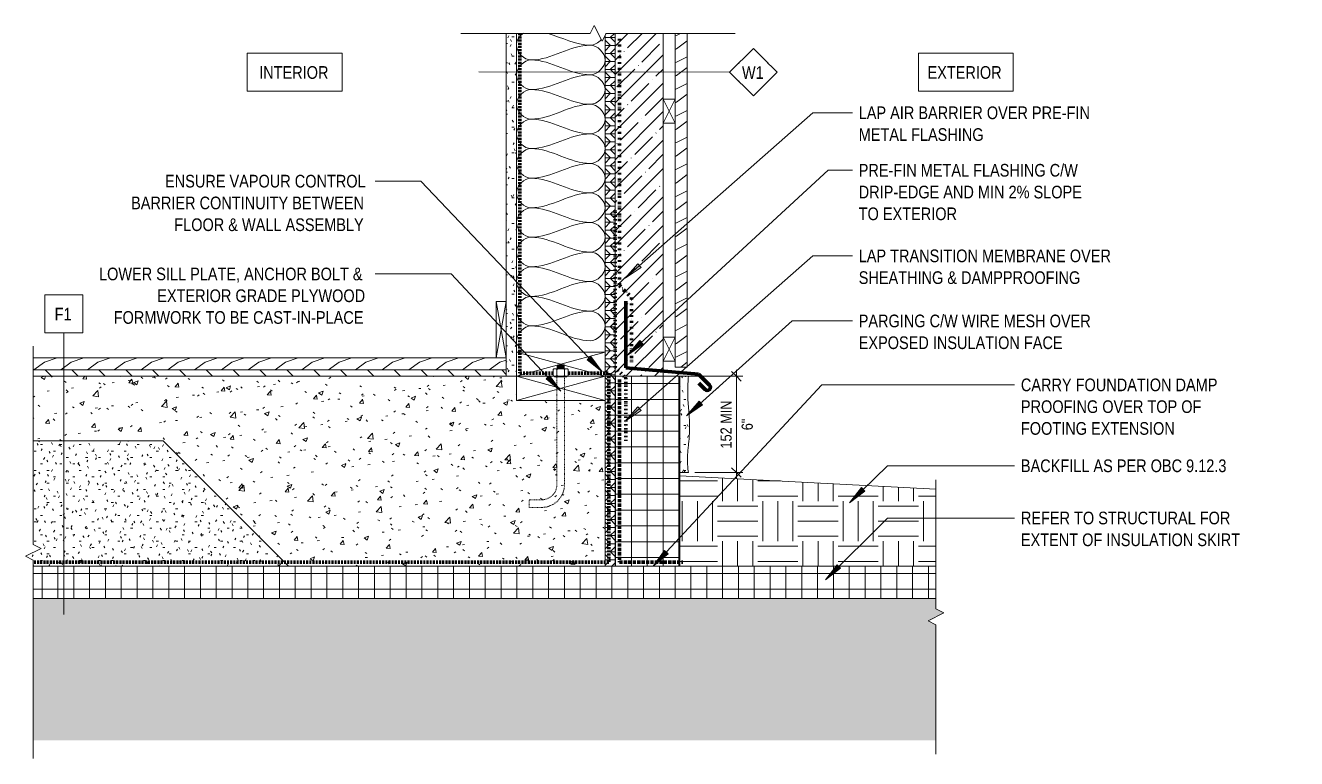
# Model space of a CAD drawing. Header units: millimetres. Extents: x 1380 to 25258, y -161 to 9352.
# Drawn here: x 15122 to 17130, y -161 to 997 of the extents above; entities that cross this region are included whole.
import ezdxf

# ---------------------------------------------------------------- set-up
doc = ezdxf.new("R2010")
doc.units = ezdxf.units.MM
for name, pattern in [('CMHC_Dash - Small', [2, 1, -1]), ('CMHC_Membrane001', [9, 3, -2, 0, -2, 0, -2]), ('CMHC_Membrane002', [7, 5, -2]), ('CMHC_Membrane004', [6, 2, -2, 0, -2]), ('CMHC_Membrane006', [5, 3, -2])]:
    doc.linetypes.add(name, pattern=pattern)
for name, color, linetype, lineweight in [('A-ANNO-DIMS', 7, 'Continuous', 9), ('A-ANNO-DIMS-10', 7, 'Continuous', 9), ('A-ANNO-NOTE', 7, 'Continuous', 9), ('A-DETL-GENF', 7, 'Continuous', 18), ('A-DETL-GENF-HDLN', 7, 'CMHC_Dash - Small', 18), ('G-ANNO-TEXT', 7, 'Continuous', 9)]:
    doc.layers.add(name, color=color, linetype=linetype, lineweight=lineweight)
doc.layers.add('A-DETL', color=9, linetype='Continuous', lineweight=18, true_color=0x808080)
doc.styles.add('Arial Narrow_1', font='ARIALN.TTF', dxfattribs={"height": 2})
doc.styles.add('Arial Narrow_2', font='ARIALN.TTF', dxfattribs={"height": 20})
doc.styles.add('Arial Narrow_3', font='ARIALN.TTF', dxfattribs={"height": 17.5})
doc.dimstyles.new('CMHC_Standard__Red_', dxfattribs={"dimscale": 304.8, "dimtxt": 17.910042, "dimasz": 0.049213, "dimexe": 0.032808, "dimexo": 0.032808, "dimgap": 0.008202, "dimtad": 1, "dimdec": 0, "dimzin": 0, "dimdsep": 46, "dimtxsty": 'Arial Narrow_3', "dimblk1": 'OBLIQUE', "dimblk2": 'OBLIQUE', "dimsah": 1, "dimcen": 0.09, "dimdle": 0.032808, "dimazin": 0, "dimtfac": 1, "dimtdec": 4, "dimtix": 1, "dimtmove": 0, "dimatfit": 3, "dimfxl": 1, "dimtvp": 1, "dimtfill": 1, "dimtolj": 1, "dimtzin": 0, "dimarcsym": 2})
pattern_1 = [(0, (13357.514, 0), (40.64, 10.16), [3.353, -27.127, 3.353, -27.127, -162.56]), (0, (13357.514, 0), (40.64, 10.16), [-60.96, 3.353, -57.607, 3.353, -27.127, -71.12]), (0, (13357.514, 0), (40.64, 10.16), [-152.4, 3.353, -16.967, 3.353, -47.447]), (120, (13372.754, 5.08), (-29.118818, 30.115272), [3.353, -27.127, 3.353, -27.127, -162.56]), (120, (13372.754, 5.08), (-29.118818, 30.115272), [-60.96, 3.353, -57.607, 3.353, -27.127, -71.12]), (120, (13372.754, 5.08), (-29.118818, 30.115272), [-152.4, 3.353, -16.967, 3.353, -47.447]), (240, (13377.834, 25.4), (-11.521182, -40.275272), [3.353, -27.127, 3.353, -27.127, -162.56]), (240, (13377.834, 25.4), (-11.521182, -40.275272), [-60.96, 3.353, -57.607, 3.353, -27.127, -71.12]), (240, (13377.834, 25.4), (-11.521182, -40.275272), [-152.4, 3.353, -16.967, 3.353, -47.447])]
pattern_2 = [(216.87, (13374.441, 42.316), (126.94885, 84.633227), [21.158, -190.424]), (206.565, (13399.83, 29.621), (-42.31628, -42.31576), [47.311, -47.311]), (198.435, (13399.83, 8.463), (-84.632315, -42.316727), [26.763, -107.053])]

# ---------------------------------------------------------------- blocks, each defined once
blk = doc.blocks.new('CMHC-07_Insulation_ Rigid-Section - 102mm-9196673-SECTION - TYP BASE')
at = {"layer": 'A-DETL-GENF', "true_color": 0x808080}
h = blk.add_hatch(dxfattribs=at)
h.set_pattern_fill('FP_62', color=8, style=0, pattern_type=2)
h.set_pattern_definition([(90, (443.2, -2695.906), (-25, 2e-15), []), (180, (443.2, -2695.906), (-3e-15, -25), [])])
h.paths.add_polyline_path([(300, 76), (300, 102), (0, 102), (0, 0), (300, 0), (300, 7.7)])
at = {"layer": 'A-DETL-GENF'}
for p, q in [((0, 102), (0, 76)), ((300, 102), (152, 102))]:
    blk.add_line(p, q, dxfattribs=at)
blk = doc.blocks.new('CMHC-06_Wood Stud-Section - 38x140mm-4200795-SECTION - TYP BASE')
at = {"layer": 'A-DETL-GENF'}
for p, q in [((0, 140), (0, 0)), ((38, 0), (0, 140)), ((38, 140), (20.3, 74.8)), ((20, 73.7), (0, 0))]:
    blk.add_line(p, q, dxfattribs=at)
blk = doc.blocks.new('CMHC-06_Plywood-Section - 16mm-8843541-SECTION - TYP BASE')
at = {"layer": 'A-DETL-GENF', "true_color": 0x808080}
h = blk.add_hatch(dxfattribs=at)
h.set_pattern_fill('FP_63', color=8, style=0, pattern_type=2)
h.set_pattern_definition([(270, (-443.199, 2679.906), (12.695, 8e-16), []), (225, (-443.199, 2679.906), (9e-16, -12.695395), [17.953, -17.953]), (315, (-443.199, 2679.906), (0, -12.695395), [17.953, -17.953])])
h.paths.add_polyline_path([(0, 0), (0, -16), (541.8, -16), (541.8, -1.6), (538.6, 0), (137, 0)])
at = {"layer": 'A-DETL-GENF'}
blk.add_line((538.6, 0), (0, 0), dxfattribs=at)
blk = doc.blocks.new('CMHC-07_Insulation_ Semi-Rigid-Section - 76mm-8843540-SECTION - TYP BASE')
at = {"layer": 'A-DETL-GENF', "true_color": 0x808080}
h = blk.add_hatch(dxfattribs=at)
h.set_pattern_fill('FP_64', color=8, style=0, pattern_type=2)
h.set_pattern_definition([(135, (1036.215, -2695.906), (-22.45064, -22.45064), []), (135, (1036.215, -2673.455), (-22.45064, -22.45064), [39.688, -7.938, 0.33528, -7.602])])
h.paths.add_polyline_path([(593, 7.7), (593, 76), (51.2, 76), (51.2, 0), (593, 0)])
at = {"layer": 'A-DETL-GENF'}
for p, q in [((155, 76), (51.2, 76)), ((531.3, 76), (193, 76)), ((593, 76), (569.3, 76)), ((593, 0), (593, 76)), ((51.2, 0), (593, 0))]:
    blk.add_line(p, q, dxfattribs=at)
blk = doc.blocks.new('CMHC-09_Gypsum Wallboard-Section - 16mm-8843542-SECTION - TYP BASE')
at = {"layer": 'A-DETL-GENF', "true_color": 0x808080}
h = blk.add_hatch(dxfattribs=at)
h.set_pattern_fill('FP_65', color=8, style=0, pattern_type=2)
h.set_pattern_definition([(270, (-443.199, 2539.906), (10.16, -40.64), [3.353, -27.127, 3.353, -27.127, -162.56]), (270, (-443.199, 2539.906), (10.16, -40.64), [-60.96, 3.353, -57.607, 3.353, -27.127, -71.12]), (270, (-443.199, 2539.906), (10.16, -40.64), [-152.4, 3.353, -16.967, 3.353, -47.447]), (30, (-438.119, 2524.666), (30.115272, 29.11882), [3.353, -27.127, 3.353, -27.127, -162.56]), (30, (-438.119, 2524.666), (30.115272, 29.11882), [-60.96, 3.353, -57.607, 3.353, -27.127, -71.12]), (30, (-438.119, 2524.666), (30.115272, 29.11882), [-152.4, 3.353, -16.967, 3.353, -47.447]), (150, (-417.799, 2519.586), (-40.275272, 11.52118), [3.353, -27.127, 3.353, -27.127, -162.56]), (150, (-417.799, 2519.586), (-40.275272, 11.52118), [-60.96, 3.353, -57.607, 3.353, -27.127, -71.12]), (150, (-417.799, 2519.586), (-40.275272, 11.52118), [-152.4, 3.353, -16.967, 3.353, -47.447])])
h.paths.add_polyline_path([(0, 16), (0, 0), (541.8, 0), (541.8, 16), (10, 16)])
at = {"layer": 'A-DETL-GENF'}
for p, q in [((29, 16), (0, 16)), ((0, 0), (541.8, 0)), ((541.8, 16), (118, 16))]:
    blk.add_line(p, q, dxfattribs=at)
blk = doc.blocks.new('CMHC-06_Wood Stud-Section - 38x140mm-V21-SECTION - TYP BASE')
at = {"layer": 'A-DETL-GENF'}
for p, q in [((0, 140), (0, 79.5624)), ((38, 140), (0, 0)), ((38, 0), (0, 140)), ((38, 0), (38, 140)), ((0, 60.43125), (0, 0)), ((0, 0), (38, 0))]:
    blk.add_line(p, q, dxfattribs=at)
blk = doc.blocks.new('CMHC-06_Wood Stud-Section - 16x89mm-8267703-SECTION - TYP BASE')
at = {"layer": 'A-DETL-GENF'}
for p, q in [((89, 16), (0, 16)), ((0, 16), (0, 0)), ((89, 16), (0, 0)), ((89, 0), (0, 16)), ((0, 0), (89, 0)), ((89, 0), (89, 16))]:
    blk.add_line(p, q, dxfattribs=at)
blk = doc.blocks.new('CMHC-06_Wood Stud-Section - 19x38mm-6583815-SECTION - TYP BASE')
at = {"layer": 'A-DETL-GENF'}
for p, q in [((0, 19), (0, 0)), ((38, 19), (0, 0)), ((38, 0), (0, 19)), ((0, 0), (38, 0)), ((38, 0), (38, 19))]:
    blk.add_line(p, q, dxfattribs=at)
blk = doc.blocks.new('CMHC-05_Bolt_ Anchor-Section - M12-8267995-SECTION - TYP BASE')
at = {"layer": 'A-DETL-GENF'}
for p, q in [((-12, -58.4), (-12, -67.6)), ((9.6, -56.2), (-9.6, -56.2)), ((-9.6, -56.2), (-9.6, -57)), ((-9.6, -57), (9.6, -57)), ((-9, -57), (-9.6, -57)), ((-6.1, -67.6), (-6.1, -58.4)), ((6.1, -67.6), (6.1, -58.4)), ((9, -57), (9.6, -57)), ((9.6, -57), (9.6, -56.2)), ((11.9, -67.6), (11.9, -58.4)), ((-9, -69), (-6, -69)), ((3.2, -69), (-6, -69)), ((-6, -69), (-3.3, -69.8)), ((-3.3, -69.8), (-6, -70.5)), ((-6, -70.5), (6.2, -69.8)), ((-6, -70.5), (-3.3, -71.3)), ((-3.3, -71.3), (-6, -72)), ((-6, -72), (5.9, -71.3)), ((-6, -72), (-3.3, -72.7)), ((-3.3, -72.7), (-6, -73.5)), ((-6, -73.5), (5.9, -72.8)), ((-6, -73.5), (-3.3, -74.3)), ((-3.3, -74.3), (-6, -75)), ((-6, -75), (6, -74.3)), ((-6, -75), (3.2, -75)), ((-3.3, -69.8), (3.2, -69)), ((-3.3, -71.3), (3.2, -70.5)), ((-3.3, -72.7), (3.2, -72)), ((-3.3, -74.3), (3.2, -73.5)), ((3.2, -69), (9, -69)), ((6.2, -69.8), (3.2, -69)), ((3.2, -70.5), (6.2, -69.8)), ((6, -71.3), (3.2, -70.5)), ((3.2, -72), (6, -71.3)), ((6, -72.7), (3.2, -72)), ((3.2, -73.5), (6, -72.7)), ((6, -74.3), (3.2, -73.5)), ((3.2, -75), (6, -74.3))]:
    blk.add_line(p, q, dxfattribs=at)
for centre, radius, start, end in [((-9, -60.8), 3.76, 90, 141.1546), ((-9, -60.8), 3.76, 38.8454, 141.1546), ((0, -71), 14, 64.148, 115.852), ((9, -60.8), 3.76, 38.8454, 141.1546), ((9, -60.8), 3.76, 38.8454, 90), ((-9, -65.2), 3.76, 218.8454, 270), ((-9, -65.2), 3.76, 218.8454, 321.1546), ((0, -55), 14, 244.148, 295.852), ((9, -65.2), 3.76, 218.8454, 321.1546), ((9, -65.2), 3.76, 270, 321.1546), ((9, -65.2), 3.76, 270, 321.1546)]:
    blk.add_arc(centre, radius, start, end, dxfattribs=at)
at = {"layer": 'A-DETL-GENF-HDLN'}
for p, q in [((30, 150), (50, 150)), ((50, 150), (50, 138)), ((50, 138), (30, 138)), ((-6, -56.2), (-6, 114)), ((6, 114), (6, -56.2)), ((6, -56.2), (-6, -56.2))]:
    blk.add_line(p, q, dxfattribs=at)
for radius in [36, 24]:
    blk.add_arc((30, 114), radius, 90, 180, dxfattribs=at)
blk = doc.blocks.new('CMHC-07_Insulation_ Rigid-Section - 51mm-9195265-SECTION - TYP BASE')
at = {"layer": 'A-DETL-GENF', "true_color": 0x808080}
h = blk.add_hatch(dxfattribs=at)
h.set_pattern_fill('FP_66', color=8, style=0, pattern_type=2)
h.set_pattern_definition([(0, (-1776.836, -143.2), (0, 25), []), (90, (-1776.836, -143.2), (-25, 2e-15), [])])
h.paths.add_polyline_path([(0, -51), (1425.8, -51), (1425.8, 0), (0, 0)])
at = {"layer": 'A-DETL-GENF'}
for p, q in [((903.1, 0), (0, 0)), ((1425.8, 0), (919.1, 0)), ((0, -51), (1425.8, -51))]:
    blk.add_line(p, q, dxfattribs=at)
blk = doc.blocks.new('CMHC-06_Plywood-Section - 16mm-9195268-SECTION - TYP BASE')
at = {"layer": 'A-DETL-GENF', "true_color": 0x808080}
h = blk.add_hatch(dxfattribs=at)
h.set_pattern_fill('FP_67', color=8, style=0, pattern_type=2)
h.set_pattern_definition([(90, (443.199, -2679.906), (-12.695, 8e-16), []), (45, (443.199, -2679.906), (0, 12.695395), [17.953, -17.953]), (135, (443.199, -2679.906), (9e-16, 12.695395), [17.953, -17.953])])
h.paths.add_polyline_path([(300, 16), (0, 16), (0, 0), (300, 0)])
at = {"layer": 'A-DETL-GENF'}
for p, q in [((300, 16), (0, 16)), ((0, 16), (0, 0)), ((0, 0), (300, 0)), ((300, 0), (300, 16))]:
    blk.add_line(p, q, dxfattribs=at)
blk = doc.blocks.new('CMHC-01_Break Line - Typical-9237039-SECTION - TYP BASE')
at = {"layer": 'A-DETL-GENF'}
for p, q in [((-325.8, 0), (-12.5, 0)), ((-12.5, 0), (-6.2, 12.5)), ((-6.2, 12.5), (6.3, -12.5)), ((6.3, -12.5), (12.5, 0)), ((12.5, 0), (325.8, 0))]:
    blk.add_line(p, q, dxfattribs=at)
blk = doc.blocks.new('CMHC-06_Wood Stud-Section - 19x38mm-V22-SECTION - TYP BASE')
at = {"layer": 'A-DETL-GENF'}
for p, q in [((38, 19), (0, 19)), ((0, 19), (0, 0)), ((38, 19), (0, 0)), ((38, 0), (0, 19)), ((0, 0), (38, 0)), ((38, 0), (38, 19))]:
    blk.add_line(p, q, dxfattribs=at)
blk = doc.blocks.new('CMHC-01_Break Line - Typical-8259356-SECTION - TYP BASE')
at = {"layer": 'A-DETL-GENF'}
for p, q in [((-216.7, 0), (-12.5, 0)), ((-12.5, 0), (-6.2, 12.5)), ((-6.2, 12.5), (6.3, -12.5)), ((6.3, -12.5), (12.5, 0)), ((12.5, 0), (216.7, 0))]:
    blk.add_line(p, q, dxfattribs=at)
blk = doc.blocks.new('CMHC_Note - Location Label - Interior-5292432-SECTION - TYP BASE')
at = {"layer": 'A-ANNO-NOTE'}
for p, q in [((7.5, 3), (-7.5, 3)), ((-7.5, 3), (-7.5, -3)), ((-7.5, -3), (7.5, -3))]:
    blk.add_line(p, q, dxfattribs=at)
at = {"layer": 'A-ANNO-NOTE', "insert": (-5.62, 0.95), "char_height": 2, "width": 13.4683, "attachment_point": 1, "style": 'Arial Narrow_1', "bg_fill": 3, "box_fill_scale": 1.25, "bg_fill_color": 256, "bg_fill_true_color": 13158600, "bg_fill_transparency": 0}
blk.add_mtext('INTERIOR', dxfattribs=at)
at = {"layer": 'A-ANNO-NOTE'}
blk.add_line((7.5, -3), (7.5, 3), dxfattribs=at)
blk = doc.blocks.new('CMHC_Tag - Assembly _Drafting_ - Floor Tag-8645247-SECTION - TYP BASE')
at = {"layer": 'A-ANNO-NOTE'}
for p, q in [((3, 3), (-3, 3)), ((-3, 3), (-3, -3)), ((3, -3), (3, 3)), ((-3, -3), (3, -3))]:
    blk.add_line(p, q, dxfattribs=at)
blk = doc.blocks.new('CMHC_Tag - Assembly _Drafting_ - Wall Tag-8645243-SECTION - TYP BASE')
at = {"layer": 'A-ANNO-NOTE'}
for p, q in [((0, 3.75), (-3.75, 0)), ((3.75, 0), (0, 3.75)), ((0, -3.75), (3.75, 0)), ((-3.75, 0), (0, -3.75))]:
    blk.add_line(p, q, dxfattribs=at)
blk = doc.blocks.new('CMHC_Note - Location Label - Exterior-5292430-SECTION - TYP BASE')
at = {"layer": 'A-ANNO-NOTE'}
for p, q in [((7.5, 3), (-7.5, 3)), ((-7.5, 3), (-7.5, -3)), ((-7.5, -3), (7.5, -3))]:
    blk.add_line(p, q, dxfattribs=at)
at = {"layer": 'A-ANNO-NOTE', "insert": (-6.05, 0.95), "char_height": 2, "width": 14.5105, "attachment_point": 1, "style": 'Arial Narrow_1', "bg_fill": 3, "box_fill_scale": 1.25, "bg_fill_color": 256, "bg_fill_true_color": 13158600, "bg_fill_transparency": 0}
blk.add_mtext('EXTERIOR', dxfattribs=at)
at = {"layer": 'A-ANNO-NOTE'}
blk.add_line((7.5, -3), (7.5, 3), dxfattribs=at)
blk = doc.blocks.new('DIMBLOCK2-SECTION - TYP BASE')
at = {"layer": 'A-ANNO-DIMS-10', "color": 1, "true_color": 0xff0000, "transparency": 16777216}
for p, q in [((16244.9, 443.2), (16047.4, 443.2)), ((16244.9, 453.2), (16244.9, 281.2)), ((16244.9, 443.2), (16254.9, 443.2)), ((16244.9, 291.2), (16179.1, 291.2)), ((16244.9, 291.2), (16254.9, 291.2))]:
    blk.add_line(p, q, dxfattribs=at)
at = {"layer": 'A-ANNO-DIMS-10', "color": 1, "lineweight": 18, "true_color": 0xff0000, "transparency": 16777216}
for p, q in [((16244.9, 443.2), (16237.4, 450.7)), ((16244.9, 443.2), (16252.4, 435.7)), ((16244.9, 291.2), (16237.4, 298.7)), ((16244.9, 291.2), (16252.4, 283.7))]:
    blk.add_line(p, q, dxfattribs=at)
at = {"layer": 'A-ANNO-DIMS-10', "color": 0, "transparency": 16777216, "insert": (16253.2, 358.1), "char_height": 17.5, "width": 21.833, "attachment_point": 1, "rotation": 90, "line_spacing_factor": 0.974696, "style": 'Arial Narrow_3', "bg_fill": 3, "box_fill_scale": 1.25, "bg_fill_color": 256, "bg_fill_true_color": 13158600, "bg_fill_transparency": 0}
blk.add_mtext('6"', dxfattribs=at)
at = {"layer": 'A-ANNO-DIMS-10', "color": 0, "transparency": 16777216, "insert": (16219.8, 329.2), "char_height": 17.5, "width": 91.085, "attachment_point": 1, "rotation": 90, "line_spacing_factor": 0.974696, "style": 'Arial Narrow_3', "bg_fill": 3, "box_fill_scale": 1.25, "bg_fill_color": 256, "bg_fill_true_color": 13158600, "bg_fill_transparency": 0}
blk.add_mtext('152 MIN', dxfattribs=at)
blk = doc.blocks.new('_Oblique')
at = {"color": 0, "linetype": 'ByBlock', "lineweight": -2}
blk.add_line((-0.5, -0.5), (0.5, 0.5), dxfattribs=at)

msp = doc.modelspace()

# ---------------------------------------------------------------- hatches: boundary and pattern name
at = {"layer": 'A-DETL-GENF', "true_color": 0x808080}
h = msp.add_hatch(dxfattribs=at)
h.set_pattern_fill('FP_16', color=8, style=0, pattern_type=2)
h.set_pattern_definition(pattern_2)
h.paths.add_polyline_path([(16167.4, 457.9), (16167.4, 985), (16148.4, 985), (16148.4, 457.9), (16166.5, 457.9)])
h = msp.add_hatch(dxfattribs=at)
h.set_pattern_fill('FP_16', color=8, style=0, pattern_type=2)
h.set_pattern_definition(pattern_2)
h.paths.add_polyline_path([(15134.3, 453.2), (15881.4, 453.2), (15881.4, 472.2), (15134.3, 472.2)])
h = msp.add_hatch(dxfattribs=at)
h.set_pattern_fill('FP_22', color=8, style=0, pattern_type=2)
h.set_pattern_definition([(135, (13357.514, 0), (-21.2132, -21.2132), [])])
h.paths.add_polyline_path([(15521.7, 443.2), (15881.4, 443.2), (15881.4, 453.2), (15134.3, 453.2), (15134.4, 443.2), (15339.4, 443.2)])
h = msp.add_hatch(dxfattribs=at)
h.set_pattern_fill('FP_23', color=8, style=0, pattern_type=2)
h.set_pattern_definition([(50, (13357.514, 0), (72.8738, -6.3761), [7.62, -83.82]), (355, (13357.514, 0), (-14.097, 76.4224), [6.096, -67.056]), (100.451, (13363.59, -0.53), (58.777, 70.0469), [6.476, -71.236]), (46.184, (13357.51, 20.32), (108.4314, -16.8175), [11.43, -125.73]), (96.636, (13366.55, 18.92), (94.961, 98.971), [9.714, -106.854]), (351.184, (13357.51, 20.32), (94.9623, 98.97), [9.144, -100.584]), (21, (13367.674, 15.24), (60.6457, -40.9065), [7.62, -83.82]), (326, (13367.674, 15.24), (24.7208, 73.675), [6.096, -67.056]), (71.451, (13372.73, 11.83), (85.3669, 32.7687), [6.476, -71.236]), (37.5, (13357.514, 0), (1.23552, 33.82243), [3.353, -62.89, 3.353, -64.719, -67.31]), (37.5, (13357.514, 0), (1.23552, 33.82243), [-134.315, 3.353, -63.957]), (7.5, (13357.514, 0), (26.72815, 40.07255), [3.353, -35.458, 3.353, -61.366, -25.654]), (7.5, (13357.514, 0), (26.72815, 40.07255), [-103.53, 3.353, -22.301]), (327.5, (13334.857, 0), (54.23632, -2.29212), [3.353, -22.047, 3.353, -75.895, -105.156]), (327.5, (13334.857, 0), (54.23632, -2.29212), [-104.648, 3.353, -101.803]), (317.5, (13324.697, 0), (59.2516, 10.1701), [3.353, -29.667, 3.353, -49.276, -74.676]), (317.5, (13324.697, 0), (59.2516, 10.1701), [-85.649, 3.353, -71.323])])
h.paths.add_polyline_path([(15863.4, 143.2), (16037.4, 143.2), (16037.4, 405.2), (15897.4, 405.2), (15897.4, 443.2), (15134.3, 443.2), (15134.4, 341.2), (15339.4, 341.2), (15537.4, 143.2)])
h = msp.add_hatch(dxfattribs=at)
h.set_pattern_fill('FP_21', color=8, style=0, pattern_type=2)
h.set_pattern_definition(pattern_1)
h.paths.add_polyline_path([(16168, 291.2), (16169.1, 291.2), (16168, 301.1), (16167.6, 309.3), (16167.6, 316.2), (16168, 322), (16169.1, 333.5), (16170.1, 343.3), (16170.6, 352.3), (16170.9, 363.2), (16170.6, 374.2), (16170.6, 375.1), (16170.3, 381.2), (16169.3, 393.7), (16168.4, 404.6), (16168.3, 406.3), (16168, 415.3), (16168, 423.2), (16168.4, 433.7), (16169.1, 443.2), (16155.4, 443.2), (16155.4, 291.2), (16167.6, 291.2)])
h = msp.add_hatch(dxfattribs=at)
h.set_pattern_fill('FP_21', color=8, style=0, pattern_type=2)
h.set_pattern_definition(pattern_1)
h.paths.add_polyline_path([(15537.4, 143.2), (15339.4, 341.2), (15134.3, 341.2), (15134.4, 177.7), (15146.8, 171.4), (15121.8, 158.9), (15134.3, 152.7), (15134.4, 143.2), (15521.7, 143.2)])
h = msp.add_hatch(dxfattribs=at)
h.set_pattern_fill('FP_19', color=8, style=0, pattern_type=2)
h.set_pattern_definition([(0, (13357.514, 0), (63.5, 63.5), [63.5, -63.5]), (0, (13357.514, 23.81), (63.5, 63.5), [63.5, -63.5]), (0, (13357.514, 47.625), (63.5, 63.5), [63.5, -63.5]), (90, (13365.45, 55.56), (-63.5, 63.5), [63.5, -63.5]), (90, (13389.264, 55.56), (-63.5, 63.5), [63.5, -63.5]), (90, (13413.08, 55.56), (-63.5, 63.5), [63.5, -63.5])])
h.paths.add_polyline_path([(16560.2, 143.2), (16560.2, 265), (16155.4, 286.2), (16155.4, 143.2)])
h = msp.add_hatch(dxfattribs=at)
h.set_pattern_fill('FP_61', color=8, style=0, pattern_type=2)
h.set_pattern_definition([(228.013, (13380.3743, 31.75), (-253.9986795, -285.7507137), [4.272, -422.881]), (184.97, (13377.5163, 28.575), (380.99968124, 31.75195494), [7.33, -725.676]), (132.51, (13370.2143, 27.94), (317.4977945, -349.2524717), [5.169, -511.684]), (267.274, (13357.8318, 20.002), (31.7463381, 634.9997211), [6.675, -660.831]), (292.834, (13357.5143, 13.335), (-158.7523437, 380.9988858), [6.545, -647.998]), (357.274, (13360.0543, 7.302), (-634.9997211, 31.7463381), [6.675, -660.831]), (37.694, (13366.7223, 6.985), (-412.75177463, -317.49856905), [8.827, -873.914]), (72.255, (13373.7063, 12.383), (222.2537019, 698.49916687), [8.334, -825.066]), (121.43, (13376.2473, 20.32), (-254.002851, 412.7477999), [6.698, -663.069]), (175.236, (13372.7543, 26.035), (349.249477, -31.7524641), [7.646, -374.674]), (222.397, (13365.1343, 26.67), (-381.00329264, -349.2470748), [9.888, -978.96]), (138.814, (13389.2643, 19.685), (-222.249666, 190.499935), [3.375, -334.132]), (171.469, (13386.7243, 21.907), (412.7496335, -63.50173675), [6.421, -635.683]), (225, (13380.374, 22.86), (2e-15, -31.75051), [4.49, -40.411]), (203.199, (13378.1513, 26.67), (158.7494174, 63.501057), [2.418, -239.383]), (291.801, (13375.929, 25.718), (-31.749137, 95.250237), [3.42, -167.559]), (30.964, (13377.199, 22.542), (95.250044, 63.5005), [5.554, -179.579]), (161.565, (13381.961, 25.4), (63.500404, -31.749957), [4.016, -96.386]), (16.389, (13357.5143, 25.718), (317.5009358, 95.247271), [5.626, -556.985]), (70.346, (13362.9113, 27.305), (-127.0012924, -349.2494412), [4.72, -467.278]), (293.199, (13381.9613, 31.75), (-63.501057, 158.7494174), [4.836, -236.965]), (343.61, (13383.8673, 27.305), (-317.4992734, 95.2528124), [5.626, -556.985]), (339.444, (13357.5143, 6.032), (-158.7504487, 63.499964), [5.425, -265.847]), (294.775, (13362.5943, 4.128), (-158.7485779, 349.2503192), [4.546, -450.045]), (66.801, (13382.2793, 0), (63.501057, 158.7494174), [4.836, -236.965]), (17.354, (13384.1843, 4.445), (-412.7504846, -127.0000053), [5.322, -526.905]), (69.444, (13366.7223, 0), (-63.499964, -158.7504487), [2.713, -268.56]), (101.31, (13380.374, 0), (-31.750371, 126.999477), [1.619, -160.275]), (165.964, (13380.057, 1.587), (95.250423, -31.750176), [6.545, -124.363]), (186.009, (13373.7063, 3.175), (317.4997948, 31.7498153), [6.066, -600.517]), (303.69, (13377.199, 19.685), (-31.749855, 63.500174), [4.579, -109.897]), (353.157, (13379.7393, 15.875), (539.7497593, -63.50208905), [7.994, -791.45]), (60.945, (13387.6763, 14.922), (-127.00163, -222.2489477), [3.269, -323.617]), (90, (13389.264, 17.78), (-31.75, 31.75), [1.905, -29.845]), (120.256, (13373.0713, 4.128), (126.9984204, -222.2503444), [4.411, -436.674]), (48.013, (13370.8493, 7.938), (253.9986795, 285.7507137), [8.543, -418.61]), (0, (13376.564, 14.288), (31.75, 31.75), [8.255, -23.495]), (325.305, (13384.8193, 14.288), (-317.5006724, 222.2491461), [5.02, -496.991]), (254.055, (13388.9473, 11.43), (-31.74933, -127.0002254), [4.623, -226.521]), (207.646, (13387.6763, 6.985), (-603.2499157, -317.4999561), [7.527, -745.156]), (175.426, (13381.0093, 3.493), (-412.74954423, 31.7504895), [7.963, -788.323])])
h.paths.add_polyline_path([(16547.7, -131.8), (16560.2, -131.8), (16560.2, 50.7), (16547.7, 56.9), (16572.7, 69.4), (16560.2, 75.7), (16560.2, 92.2), (15134.3, 92.2), (15134.4, -131.8), (16129.4, -131.8)])
at = {"layer": 'G-ANNO-TEXT'}
for points in [[(16069.3, 598.3), (16094.5, 615.2), (16089.2, 621.1)], [(16073, 476.5), (16097.8, 493.9), (16092.4, 499.7)], [(16423.6, 243.6), (16447.9, 261.7), (16442.4, 267.4)], [(16113.7, 143.4), (16137.1, 162.7), (16131.3, 168.1)], [(16385.5, 121.6), (16409.6, 140), (16404, 145.6)]]:
    msp.add_hatch(color=256, dxfattribs=at).paths.add_polyline_path(points)
at = {"layer": 'G-ANNO-TEXT', "true_color": 0xff0000}
msp.add_hatch(color=1, dxfattribs=at).paths.add_polyline_path([(15967.6, 419.8), (15949.9, 444.4), (15944.2, 439)])

# ---------------------------------------------------------------- linework, layer by layer
at = {"layer": 'A-ANNO-NOTE'}
for p, q in [((15838.1, 924.3), (16234.2, 923.7)), ((15182.3, 66.9), (15182.3, 512))]:
    msp.add_line(p, q, dxfattribs=at)
at = {"layer": 'A-DETL', "color": 96, "linetype": 'CMHC_Membrane006', "lineweight": 70, "true_color": 0x008000}
for p, q in [((15902.9, 985), (15902.9, 448.2)), ((15902.9, 448.2), (15955.5, 448.2)), ((15979.4, 448.2), (16043.4, 448.2)), ((16043.4, 448.2), (16043.4, 149.7)), ((16043.4, 149.7), (15134.3, 149.7))]:
    msp.add_line(p, q, dxfattribs=at)
at = {"layer": 'A-DETL', "color": 7}
for p, q in [((16148.4, 985), (16148.4, 504.9)), ((16167.4, 457.9), (16167.4, 985)), ((15865.4, 472.2), (15134.3, 472.2)), ((16148.4, 466.9), (16148.4, 457.9)), ((15134.3, 453.2), (15881.4, 453.2)), ((15897.4, 443.2), (15134.3, 443.2)), ((16148.4, 457.9), (16167.4, 457.9)), ((16169.1, 443.2), (16155.4, 443.2)), ((16155.4, 443.2), (16155.4, 291.2)), ((15134.3, 341.2), (15339.4, 341.2)), ((15339.4, 341.2), (15537.4, 143.2)), ((16155.4, 291.2), (16169.1, 291.2)), ((16560.2, 265), (16155.4, 286.2))]:
    msp.add_line(p, q, dxfattribs=at)
at = {"layer": 'A-DETL', "color": 190, "linetype": 'CMHC_Membrane001', "lineweight": 70, "true_color": 0x8000ff}
for p, q in [((16060.2, 976.5), (16060.2, 586.5)), ((16060.2, 586.5), (16079.1, 567.6)), ((16079.1, 567.6), (16079.1, 465.4))]:
    msp.add_line(p, q, dxfattribs=at)
at = {"layer": 'A-DETL', "color": 30, "linetype": 'CMHC_Membrane004', "lineweight": 70, "true_color": 0xff8000}
for p, q in [((16053.4, 457.4), (16053.4, 707.4)), ((16053.4, 457.4), (16070.2, 440.7)), ((16070.2, 440.7), (16070.2, 340.7))]:
    msp.add_line(p, q, dxfattribs=at)
at = {"layer": 'A-DETL', "color": 7, "lineweight": 70}
for p, q in [((16070.2, 456.7), (16070.2, 561.7)), ((16070.2, 456.7), (16185.3, 446.6)), ((16185.3, 446.6), (16202.4, 429.5)), ((16195.4, 422.5), (16185.6, 432.2))]:
    msp.add_line(p, q, dxfattribs=at)
at = {"layer": 'A-DETL', "color": 150, "linetype": 'CMHC_Membrane002', "lineweight": 70, "true_color": 0x0080ff}
for p, q in [((16060.2, 438.2), (16060.2, 149.7)), ((16060.2, 149.7), (16160.2, 149.7))]:
    msp.add_line(p, q, dxfattribs=at)
at = {"layer": 'A-DETL', "color": 7, "lineweight": 70}
msp.add_arc((16198.9, 426), 5, 225, 45, dxfattribs=at)
at = {"layer": 'A-DETL'}
msp.add_open_spline([(15908.5, 985.2), (15902.2, 980.8), (15889.7, 961.8), (15909.8, 942.9), (15920.8, 942.9)], degree=3, knots=[0.530305, 0.530305, 0.530305, 0.530305, 1.414214, 2.828427, 2.828427, 2.828427, 2.828427], dxfattribs=at)
for points in [[(16014.1, 966.2), (15991.1, 966.2), (15969.5, 978.2), (15947.4, 985)], [(15920.8, 942.9), (15952.8, 942.9), (15982, 966.2), (16014.1, 966.2)], [(16031.5, 975.3), (16026.9, 969.9), (16020.3, 966.2), (16014.1, 966.2)], [(16014.1, 966.2), (16025.1, 966.2), (16049.8, 942.9), (16025.1, 919.5), (16014.1, 919.5)], [(15920.8, 942.9), (15909.8, 942.9), (15885.1, 919.5), (15909.8, 896.2), (15920.8, 896.2)], [(16014.1, 919.5), (15982, 919.5), (15952.8, 942.9), (15920.8, 942.9)], [(15920.8, 896.2), (15952.8, 896.2), (15982, 919.5), (16014.1, 919.5)], [(16014.1, 919.5), (16025.1, 919.5), (16049.8, 896.2), (16025.1, 872.9), (16014.1, 872.9)], [(15920.8, 896.2), (15909.8, 896.2), (15885.1, 872.9), (15909.8, 849.5), (15920.8, 849.5)], [(16014.1, 872.9), (15982, 872.9), (15952.8, 896.2), (15920.8, 896.2)], [(15920.8, 849.5), (15952.8, 849.5), (15982, 872.9), (16014.1, 872.9)], [(16014.1, 872.9), (16025.1, 872.9), (16049.8, 849.5), (16025.1, 826.2), (16014.1, 826.2)], [(15920.8, 849.5), (15909.8, 849.5), (15885.1, 826.2), (15909.8, 802.9), (15920.8, 802.9)], [(16014.1, 826.2), (15982, 826.2), (15952.8, 849.5), (15920.8, 849.5)], [(15920.8, 802.9), (15952.8, 802.9), (15982, 826.2), (16014.1, 826.2)], [(16014.1, 826.2), (16025.1, 826.2), (16049.8, 802.9), (16025.1, 779.5), (16014.1, 779.5)], [(15920.8, 802.9), (15909.8, 802.9), (15885.1, 779.5), (15909.8, 756.2), (15920.8, 756.2)], [(16014.1, 779.5), (15982, 779.5), (15952.8, 802.9), (15920.8, 802.9)], [(15920.8, 756.2), (15952.8, 756.2), (15982, 779.5), (16014.1, 779.5)], [(16014.1, 779.5), (16025.1, 779.5), (16049.8, 756.2), (16025.1, 732.9), (16014.1, 732.9)], [(15920.8, 756.2), (15909.8, 756.2), (15885.1, 732.9), (15909.8, 709.5), (15920.8, 709.5)], [(16014.1, 732.9), (15982, 732.9), (15952.8, 756.2), (15920.8, 756.2)], [(15920.8, 709.5), (15952.8, 709.5), (15982, 732.9), (16014.1, 732.9)], [(16014.1, 732.9), (16025.1, 732.9), (16049.8, 709.5), (16025.1, 686.2), (16014.1, 686.2)], [(15920.8, 709.5), (15909.8, 709.5), (15885.1, 686.2), (15909.8, 662.9), (15920.8, 662.9)], [(16014.1, 686.2), (15982, 686.2), (15952.8, 709.5), (15920.8, 709.5)], [(15920.8, 662.9), (15952.8, 662.9), (15982, 686.2), (16014.1, 686.2)], [(16014.1, 686.2), (16025.1, 686.2), (16049.8, 662.9), (16025.1, 639.5), (16014.1, 639.5)], [(15920.8, 662.9), (15909.8, 662.9), (15885.1, 639.5), (15909.8, 616.2), (15920.8, 616.2)], [(16014.1, 639.5), (15982, 639.5), (15952.8, 662.9), (15920.8, 662.9)], [(15920.8, 616.2), (15952.8, 616.2), (15982, 639.5), (16014.1, 639.5)], [(16014.1, 639.5), (16025.1, 639.5), (16049.8, 616.2), (16025.1, 592.9), (16014.1, 592.9)], [(15920.8, 616.2), (15909.8, 616.2), (15885.1, 592.9), (15909.8, 569.5), (15920.8, 569.5)], [(16014.1, 592.9), (15982, 592.9), (15952.8, 616.2), (15920.8, 616.2)], [(15920.8, 569.5), (15952.8, 569.5), (15982, 592.9), (16014.1, 592.9)], [(16014.1, 592.9), (16025.1, 592.9), (16049.8, 569.5), (16025.1, 546.2), (16014.1, 546.2)], [(15920.8, 569.5), (15909.8, 569.5), (15885.1, 546.2), (15909.8, 522.9), (15920.8, 522.9)], [(16014.1, 546.2), (15982, 546.2), (15952.8, 569.5), (15920.8, 569.5)], [(15920.8, 522.9), (15952.8, 522.9), (15982, 546.2), (16014.1, 546.2)], [(16014.1, 546.2), (16025.1, 546.2), (16049.8, 522.9), (16025.1, 499.5), (16014.1, 499.5)], [(15920.8, 522.9), (15909.8, 522.9), (15897.4, 510.5), (15897.4, 499.5)], [(16014.1, 499.5), (15982, 499.5), (15952.8, 522.9), (15920.8, 522.9)]]:
    msp.add_open_spline(points, degree=3, dxfattribs=at)
at = {"layer": 'A-DETL', "color": 7}
msp.add_open_spline([(16169.1, 291.2), (16168.6, 294.8), (16167.8, 301.4), (16167.6, 307.5), (16167.5, 311.2), (16167.5, 312.9), (16167.6, 314.6), (16167.6, 316.2), (16167.7, 317.7), (16167.8, 319.7), (16168, 322), (16168.2, 324.6), (16168.5, 327.8), (16168.9, 331.5), (16169.3, 335.5), (16169.7, 339.4), (16170.1, 343.3), (16170.5, 348.9), (16170.9, 357.3), (16170.9, 368.9), (16170.5, 379.2), (16169.9, 387.3), (16169.3, 393.2), (16168.8, 399.5), (16168.3, 406.2), (16168, 413.6), (16167.9, 422.1), (16168.2, 431.7), (16168.8, 439.2), (16169.1, 443.2)], degree=3, knots=[0, 0, 0, 0, 0.041667, 0.083333, 0.09375, 0.104167, 0.114583, 0.125, 0.135417, 0.145833, 0.166667, 0.1875, 0.208333, 0.25, 0.291667, 0.333333, 0.375, 0.416667, 0.5, 0.583333, 0.666667, 0.708333, 0.75, 0.791667, 0.833333, 0.875, 0.916667, 0.958333, 1, 1, 1, 1], dxfattribs=at)
at = {"layer": 'G-ANNO-TEXT'}
for p, q in [((16069.3, 598.3), (16365.8, 859.5)), ((16073, 476.5), (16390, 768.7)), ((16089.2, 621.1), (16069.3, 598.3)), ((16069.3, 598.3), (16094.5, 615.2)), ((16094.5, 615.2), (16089.2, 621.1)), ((16092.4, 499.7), (16073, 476.5)), ((16073, 476.5), (16097.8, 493.9)), ((16097.8, 493.9), (16092.4, 499.7)), ((16014.9, 474.7), (16009.2, 469.2)), ((16423.6, 243.6), (16483.7, 301.9)), ((16442.4, 267.4), (16423.6, 243.6)), ((16423.6, 243.6), (16447.9, 261.7)), ((16447.9, 261.7), (16442.4, 267.4)), ((16385.5, 121.6), (16483.7, 219.4)), ((16131.3, 168.1), (16113.7, 143.4)), ((16113.7, 143.4), (16137.1, 162.7)), ((16137.1, 162.7), (16131.3, 168.1)), ((16404, 145.6), (16385.5, 121.6)), ((16409.6, 140), (16404, 145.6)), ((16385.5, 121.6), (16409.6, 140))]:
    msp.add_line(p, q, dxfattribs=at)
at = {"layer": 'G-ANNO-TEXT', "color": 1, "true_color": 0xff0000}
for p, q in [((15967.6, 419.8), (15794.1, 604.9)), ((15949.9, 444.4), (15944.2, 439)), ((15967.6, 419.8), (15949.9, 444.4)), ((15944.2, 439), (15967.6, 419.8))]:
    msp.add_line(p, q, dxfattribs=at)

# ---------------------------------------------------------------- block references
at = {"layer": 'A-ANNO-NOTE', "xscale": 10, "yscale": 10, "zscale": 10}
for name, p in [('CMHC_Note - Location Label - Interior-5292432-SECTION - TYP BASE', (15547.3, 923.7)), ('CMHC_Note - Location Label - Exterior-5292430-SECTION - TYP BASE', (16607.3, 923.7))]:
    msp.add_blockref(name, p, dxfattribs=at)
at = {"layer": 'A-DETL-GENF'}
for name, p in [('CMHC-01_Break Line - Typical-8259356-SECTION - TYP BASE', (16026.5, 985)), ('CMHC-07_Insulation_ Rigid-Section - 51mm-9195265-SECTION - TYP BASE', (15134.3, 143.2))]:
    msp.add_blockref(name, p, dxfattribs=at)
for name, p, rotation in [('CMHC-09_Gypsum Wallboard-Section - 16mm-8843542-SECTION - TYP BASE', (15897.4, 443.2), 89.99999999999991), ('CMHC-06_Plywood-Section - 16mm-8843541-SECTION - TYP BASE', (16037.4, 443.2), 89.99999999999991), ('CMHC-07_Insulation_ Semi-Rigid-Section - 76mm-8843540-SECTION - TYP BASE', (16053.4, 1036.2), 269.9999999999999), ('CMHC-06_Wood Stud-Section - 19x38mm-6583815-SECTION - TYP BASE', (16129.4, 881.2), 269.9999999999998), ('CMHC-06_Wood Stud-Section - 16x89mm-8267703-SECTION - TYP BASE', (15881.4, 472.2), 90.0000000000001), ('CMHC-06_Wood Stud-Section - 19x38mm-V22-SECTION - TYP BASE', (16129.4, 504.9), 269.9999999999998), ('CMHC-01_Break Line - Typical-9237039-SECTION - TYP BASE', (15134.3, 165.2), 89.9999999999997), ('CMHC-06_Wood Stud-Section - 38x140mm-4200795-SECTION - TYP BASE', (15897.4, 481.2), 269.9999999999997), ('CMHC-06_Wood Stud-Section - 38x140mm-V21-SECTION - TYP BASE', (15897.4, 443.2), 269.9999999999997), ('CMHC-05_Bolt_ Anchor-Section - M12-8267995-SECTION - TYP BASE', (15967.4, 386.2), 180), ('CMHC-06_Plywood-Section - 16mm-9195268-SECTION - TYP BASE', (16037.4, 443.2), 269.9999999999999), ('CMHC-07_Insulation_ Rigid-Section - 102mm-9196673-SECTION - TYP BASE', (16053.4, 443.2), 269.9999999999999), ('CMHC-01_Break Line - Typical-8259356-SECTION - TYP BASE', (16560.2, 63.2), 269.9999999999997)]:
    msp.add_blockref(name, p, dxfattribs=dict(at, rotation=rotation))

# ---------------------------------------------------------------- texts
at = {"layer": 'A-ANNO-NOTE', "char_height": 20, "attachment_point": 1, "style": 'Arial Narrow_2', "bg_fill": 3, "box_fill_scale": 1.25, "bg_fill_color": 256, "bg_fill_true_color": 13158600, "bg_fill_transparency": 0}
for s, insert, width in [('W1', (16253.7, 933.1), 42.489), ('F1', (15168, 551.4), 33.671)]:
    msp.add_mtext(s, dxfattribs=dict(at, insert=insert, width=width))
at = {"layer": 'G-ANNO-TEXT', "char_height": 20, "attachment_point": 1, "style": 'Arial Narrow_2', "bg_fill": 3, "box_fill_scale": 1.25, "bg_fill_color": 256, "bg_fill_true_color": 13158600, "bg_fill_transparency": 0}
for s, insert, width in [('LAP AIR BARRIER OVER PRE-FIN ', (16438.1, 869.5), 461.772), ('PRE-FIN METAL FLASHING C/W ', (16438.1, 778.7), 437.721), ('ENSURE VAPOUR CONTROL ', (15342.4, 761.5), 390.422), ('LAP TRANSITION MEMBRANE OVER ', (16438.1, 643.5), 501.856), ('PARGING C/W WIRE MESH OVER ', (16438.1, 540.7), 460.169), ('CARRY FOUNDATION DAMP ', (16694.3, 439.7), 390.422), ('BACKFILL AS PER OBC 9.12.3', (16694.3, 311.9), 405.654), ('REFER TO STRUCTURAL FOR ', (16694.3, 229.4), 416.877)]:
    msp.add_mtext(s, dxfattribs=dict(at, insert=insert, width=width))
at = {"layer": 'G-ANNO-TEXT', "color": 1, "true_color": 0xff0000, "insert": (15238.1, 614.9), "char_height": 20, "width": 517.088, "attachment_point": 1, "style": 'Arial Narrow_2', "bg_fill": 3, "box_fill_scale": 1.25, "bg_fill_color": 256, "bg_fill_true_color": 13158600, "bg_fill_transparency": 0}
msp.add_mtext('LOWER SILL PLATE, ANCHOR BOLT & ', dxfattribs=at)

# ---------------------------------------------------------------- next in the draw order: linework, layer by layer
at = {"layer": 'G-ANNO-TEXT'}
for p, q in [((16365.8, 859.5), (16428.1, 859.5)), ((16390, 768.7), (16428.1, 768.7)), ((15746.5, 751.5), (15674.4, 751.5)), ((16365.8, 633.5), (16428.1, 633.5)), ((16333, 530.7), (16428.1, 530.7)), ((16379.9, 429.7), (16684.3, 429.7)), ((16483.7, 301.9), (16684.3, 301.9)), ((16483.7, 219.4), (16684.3, 219.4))]:
    msp.add_line(p, q, dxfattribs=at)
at = {"layer": 'G-ANNO-TEXT', "color": 1, "true_color": 0xff0000}
msp.add_line((15794.1, 604.9), (15674.4, 604.9), dxfattribs=at)

# ---------------------------------------------------------------- next in the draw order: block references
at = {"layer": 'A-ANNO-NOTE', "xscale": 10, "yscale": 10, "zscale": 10}
for name, p in [('CMHC_Tag - Assembly _Drafting_ - Wall Tag-8645243-SECTION - TYP BASE', (16271.7, 923.7)), ('CMHC_Tag - Assembly _Drafting_ - Floor Tag-8645247-SECTION - TYP BASE', (15182.3, 542))]:
    msp.add_blockref(name, p, dxfattribs=at)

# ---------------------------------------------------------------- next in the draw order: texts
at = {"layer": 'G-ANNO-TEXT', "char_height": 20, "attachment_point": 1, "style": 'Arial Narrow_2', "bg_fill": 3, "box_fill_scale": 1.25, "bg_fill_color": 256, "bg_fill_true_color": 13158600, "bg_fill_transparency": 0}
for s, insert, width in [('METAL FLASHING', (16438.1, 835.1), 245.316), ('DRIP-EDGE AND MIN 2% SLOPE ', (16438.1, 744.3), 444.135), ('BARRIER CONTINUITY BETWEEN ', (15288.8, 727.1), 455.358), ('SHEATHING & DAMPPROOFING', (16438.1, 609.1), 432.11), ('EXPOSED INSULATION FACE', (16438.1, 506.3), 400.042), ('PROOFING OVER TOP OF ', (16694.3, 405.3), 359.958), ('EXTENT OF INSULATION SKIRT', (16694.3, 195), 430.506)]:
    msp.add_mtext(s, dxfattribs=dict(at, insert=insert, width=width))
at = {"layer": 'G-ANNO-TEXT', "color": 1, "true_color": 0xff0000, "insert": (15330.1, 580.5), "char_height": 20, "width": 405.654, "attachment_point": 1, "style": 'Arial Narrow_2', "bg_fill": 3, "box_fill_scale": 1.25, "bg_fill_color": 256, "bg_fill_true_color": 13158600, "bg_fill_transparency": 0}
msp.add_mtext('EXTERIOR GRADE PLYWOOD ', dxfattribs=at)

# ---------------------------------------------------------------- next in the draw order: dimensions: what is measured, and where the dimension line sits
at = {"layer": 'A-ANNO-DIMS', "color": 1, "true_color": 0xff0000}
dim = msp.add_linear_dim(base=(16244.9, 291.2), p1=(16037.4, 443.2), p2=(16169.1, 291.2), angle=90, dimstyle='CMHC_Standard__Red_', override={"dimpost": '<> MIN\\X', "dimfxl": 201.101321}, dxfattribs=at)
dim.commit()
dim.dimension.update_dxf_attribs({"geometry": 'DIMBLOCK2-SECTION - TYP BASE', "text_midpoint": (16244.9, 367.2)})

# ---------------------------------------------------------------- next in the draw order: hatches: boundary and pattern name
at = {"layer": 'G-ANNO-TEXT'}
for points in [[(16032.7, 450.2), (16014.9, 474.7), (16009.2, 469.2)], [(16166.3, 380.9), (16191.3, 398), (16186, 403.9)], [(16069.3, 372.4), (16094.5, 389.2), (16089.2, 395.1)]]:
    msp.add_hatch(color=256, dxfattribs=at).paths.add_polyline_path(points)

# ---------------------------------------------------------------- next in the draw order: linework, layer by layer
for p, q in [((16069.3, 372.4), (16365.8, 633.5)), ((16166.3, 380.9), (16333, 530.7)), ((16009.2, 469.2), (16032.7, 450.2)), ((16032.7, 450.2), (16014.9, 474.7)), ((16113.7, 143.4), (16379.9, 429.7)), ((16186, 403.9), (16166.3, 380.9)), ((16191.3, 398), (16186, 403.9)), ((16089.2, 395.1), (16069.3, 372.4)), ((16069.3, 372.4), (16094.5, 389.2)), ((16094.5, 389.2), (16089.2, 395.1)), ((16166.3, 380.9), (16191.3, 398))]:
    msp.add_line(p, q, dxfattribs=at)

# ---------------------------------------------------------------- next in the draw order: texts
at = {"layer": 'G-ANNO-TEXT', "char_height": 20, "attachment_point": 1, "style": 'Arial Narrow_2', "bg_fill": 3, "box_fill_scale": 1.25, "bg_fill_color": 256, "bg_fill_true_color": 13158600, "bg_fill_transparency": 0}
for s, insert, width in [('TO EXTERIOR', (16438.1, 709.9), 192.405), ('FLOOR & WALL ASSEMBLY', (15357, 692.7), 372.785), ('FOOTING EXTENSION', (16694.3, 370.9), 300.633)]:
    msp.add_mtext(s, dxfattribs=dict(at, insert=insert, width=width))
at = {"layer": 'G-ANNO-TEXT', "color": 1, "true_color": 0xff0000, "insert": (15261.3, 546.2), "char_height": 20, "width": 489.029, "attachment_point": 1, "style": 'Arial Narrow_2', "bg_fill": 3, "box_fill_scale": 1.25, "bg_fill_color": 256, "bg_fill_true_color": 13158600, "bg_fill_transparency": 0}
msp.add_mtext('FORMWORK TO BE CAST-IN-PLACE', dxfattribs=at)

# ---------------------------------------------------------------- next in the draw order: linework, layer by layer
at = {"layer": 'G-ANNO-TEXT'}
msp.add_line((16032.7, 450.2), (15746.5, 751.5), dxfattribs=at)

doc.saveas('drawing.dxf')
